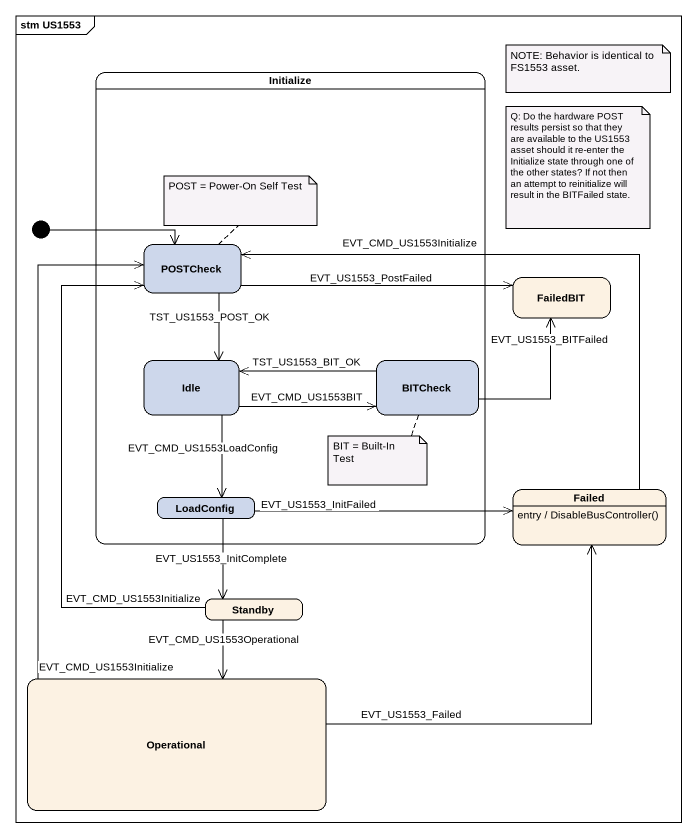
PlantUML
@startuml
mainframe stm US1553
hide empty description
state Initialize {
  state POSTCheck #CDD7EB
  state Idle #CDD7EB
  state BITCheck #CDD7EB
  state LoadConfig #CDD7EB
}
state initial1 <<start>>
state FailedBIT
state Failed
Failed : entry / DisableBusController()
state Standby
state Operational
initial1 -right-> POSTCheck
POSTCheck -right-> FailedBIT : EVT_US1553_PostFailed
POSTCheck --> Idle : TST_US1553_POST_OK
Idle -right-> BITCheck : EVT_CMD_US1553BIT
Idle --> LoadConfig : EVT_CMD_US1553LoadConfig
BITCheck -up-> FailedBIT : EVT_US1553_BITFailed
BITCheck -left-> Idle : TST_US1553_BIT_OK
Failed -up-> POSTCheck : EVT_CMD_US1553Initialize
LoadConfig -right-> Failed : EVT_US1553_InitFailed
LoadConfig --> Standby : EVT_US1553_InitComplete
Standby -up-> POSTCheck : EVT_CMD_US1553Initialize
Standby --> Operational : EVT_CMD_US1553Operational
Operational -up-> POSTCheck : EVT_CMD_US1553Initialize
Operational -right-> Failed : EVT_US1553_Failed
note as N1
  NOTE: Behavior is identical to FS1553 asset.
end note
note as N2
  Q: Do the hardware POST results persist so that they are available to the US1553 asset should it re-enter the Initialize state through one of the other states? If not then an attempt to reinitialize will result in the BITFailed state.
end note
note top of POSTCheck : POST = Power-On Self Test
note bottom of BITCheck : BIT = Built-In Test
@enduml
